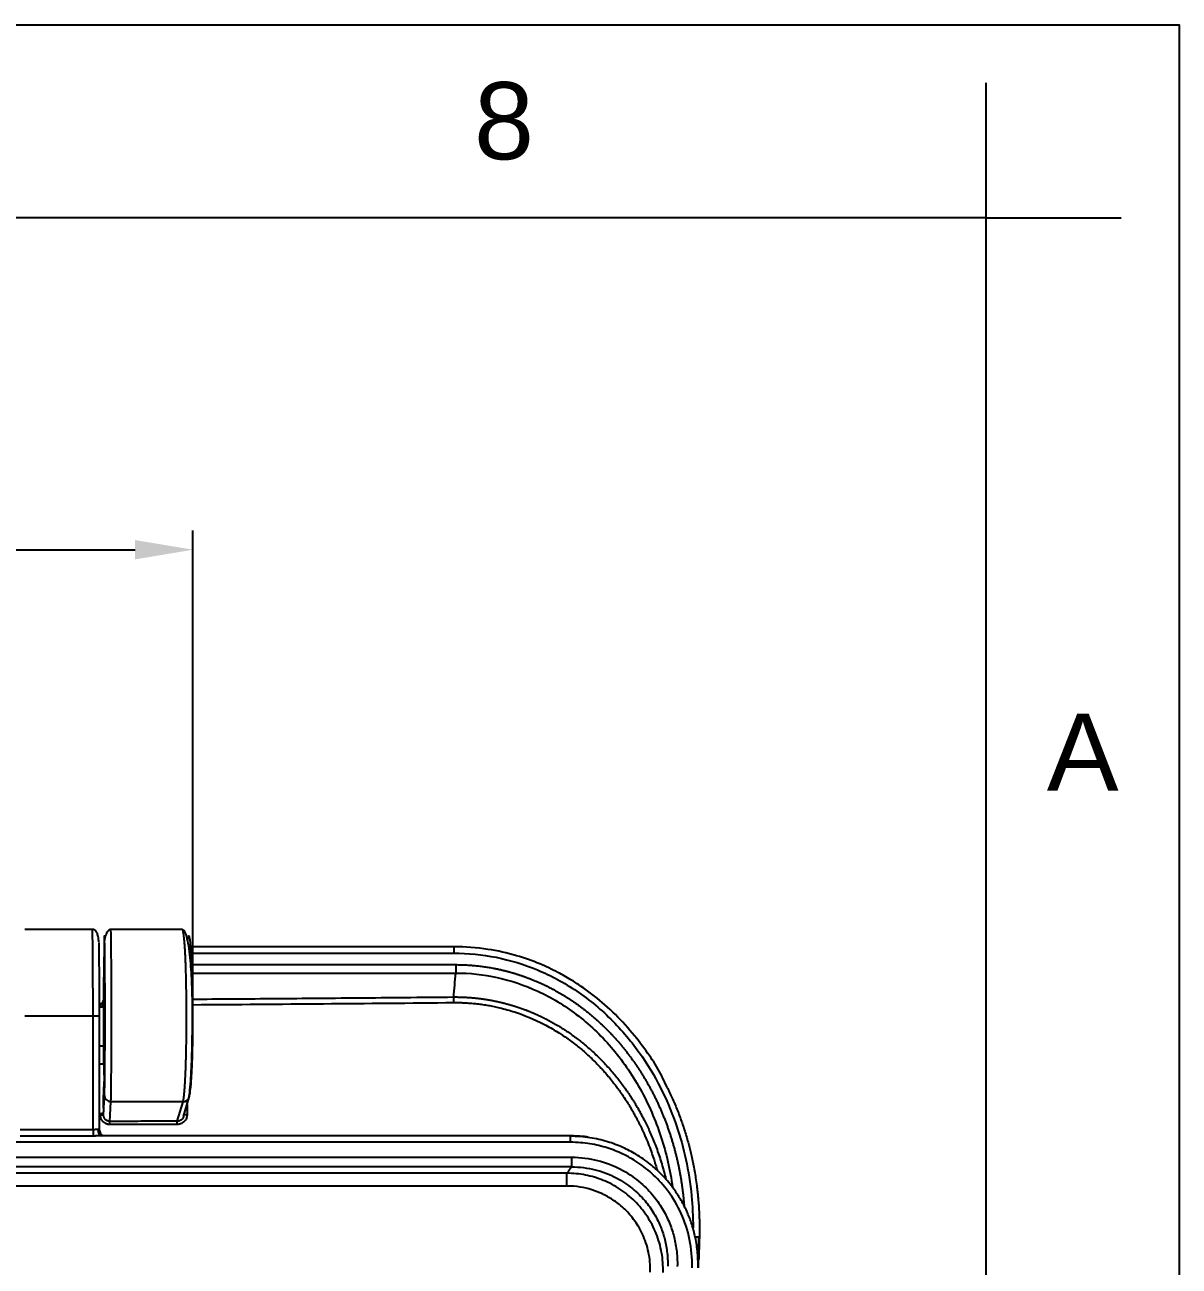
# Model space of a CAD drawing. Header units: millimetres. Extents: x 1301 to 1721, y -207 to 90.
# Drawn here: x 1660.8 to 1720.7, y 26 to 90.3 of the extents above; entities that cross this region are included whole.
import ezdxf

# ---------------------------------------------------------------- set-up
doc = ezdxf.new("R2010")
doc.units = ezdxf.units.MM
doc.layers.add('DIM', color=5, linetype='Continuous')
doc.layers.add('FORM', color=7, linetype='Continuous')
doc.styles.get("Standard").update_dxf_attribs({"font": 'arial.ttf'})
doc.dimstyles.new('사본 Standard', dxfattribs={"dimtxt": 2.5, "dimasz": 3, "dimexe": 1, "dimexo": 1, "dimgap": 0.9, "dimtad": 1, "dimdec": 1, "dimdsep": 46, "dimtxsty": 'Standard', "dimcen": 0.09, "dimclrd": 3, "dimclre": 3, "dimclrt": 2, "dimadec": 0, "dimazin": 0, "dimtfac": 1, "dimtdec": 1, "dimtmove": 0, "dimatfit": 3, "dimfxl": 1.25, "dimtolj": 1, "dimtzin": 0, "dimarcsym": 1})

# ---------------------------------------------------------------- blocks, each defined once
blk = doc.blocks.new('*D36')
at = {"layer": 'Defpoints', "color": 0, "transparency": 16777216}
for p in [(1669.566, 63.127), (1590.16, 39.119), (1669.566, 39.092)]:
    blk.add_point(p, dxfattribs=at)
at = {"layer": 'DIM', "linetype": 'ByBlock', "lineweight": -2, "transparency": 16777216}
for p, q in [((1590.16, 40.119), (1590.16, 64.127)), ((1669.566, 40.092), (1669.566, 64.127)), ((1593.16, 63.127), (1666.566, 63.127))]:
    blk.add_line(p, q, dxfattribs=at)
at = {"layer": 'DIM', "transparency": 16777216}
for points in [[(1593.16, 63.627), (1593.16, 62.627), (1590.16, 63.127)], [(1666.566, 63.627), (1666.566, 62.627), (1669.566, 63.127)]]:
    blk.add_solid(points, dxfattribs=at)
at = {"layer": 'DIM', "transparency": 16777216, "insert": (1629.863, 66.16), "char_height": 3, "attachment_point": 5}
blk.add_mtext('\\A1;238.2', dxfattribs=at)

msp = doc.modelspace()

# ---------------------------------------------------------------- linework, layer by layer
at = {"extrusion": (-6.12323e-17, -1.38778e-14, -1)}
for p, q in [((1664.394, 43.445), (1660.848, 43.445)), ((1669.015, 43.445), (1665.273, 43.445)), ((1664.684, 42.77), (1664.684, 41.65)), ((1664.953, 42.553), (1664.921, 40.449)), ((1683.083, 42.55), (1669.402, 42.55)), ((1683.083, 42.55), (1683.083, 42.216)), ((1669.482, 42.216), (1683.083, 42.216)), ((1669.513, 41.62), (1683.185, 41.62)), ((1669.53, 41.187), (1683.185, 41.187)), ((1683.185, 41.62), (1683.185, 41.187)), ((1664.946, 40.942), (1664.925, 39.525)), ((1664.946, 40.942), (1664.948, 40.942)), ((1664.704, 39.594), (1664.755, 39.594)), ((1664.758, 39.413), (1664.705, 39.413)), ((1664.784, 39.438), (1664.944, 39.438)), ((1664.918, 39.761), (1664.922, 39.76)), ((1664.385, 38.945), (1660.848, 38.945)), ((1664.718, 38.945), (1664.385, 38.945)), ((1664.385, 33.06), (1664.385, 38.945)), ((1664.718, 33.039), (1664.718, 38.945)), ((1664.937, 35.04), (1664.963, 35.567)), ((1664.928, 33.837), (1664.978, 34.841)), ((1664.932, 34.179), (1664.935, 34.848)), ((1665.261, 33.496), (1665.311, 34.513)), ((1669.052, 34.513), (1665.311, 34.513)), ((1668.752, 33.503), (1669.052, 34.513)), ((1669.076, 33.752), (1669.372, 34.746)), ((1664.928, 33.939), (1664.93, 33.986)), ((1664.385, 33.06), (1660.609, 33.06)), ((1664.385, 33.06), (1664.385, 32.737)), ((1689.129, 32.414), (1570.568, 32.414)), ((1664.385, 32.737), (1660.609, 32.737)), ((1689.129, 32.747), (1664.805, 32.747)), ((1689.129, 32.414), (1689.129, 32.747)), ((1570.504, 31.636), (1689.193, 31.636)), ((1689.193, 31.636), (1689.193, 31.138)), ((1689.193, 31.138), (1570.504, 31.138)), ((1695.814, 27.489), (1695.602, 27.495))]:
    msp.add_line(p, q, dxfattribs=at)
for centre, major_axis, start_param, end_param in [((1664.971, 38.945), (0, 3.183), 3.428252, 5.298394), ((1664.947, 40.797), (0, 0.167), 5.759587, 8.439987), ((1664.971, 38.945), (0, 1.85), 3.141593, 6.283185), ((1664.971, 38.945), (0, 1.85), 0, 3.141593), ((1664.963, 35.731), (0, 0.167), 0.28666, 2.96706), ((1664.938, 34.712), (0, 0.333), 5.132933, 6.108652), ((1664.93, 34.315), (0, 0.333), 1.99134, 2.96706)]:
    msp.add_ellipse(centre, major_axis=major_axis, ratio=0.008727, start_param=start_param, end_param=end_param, dxfattribs=at)
for centre, major_axis, ratio, start_param, end_param in [((1665.255, 40.449), (0.333, -0.005), 0.866001, 3.124121, 3.159045), ((1683.082, 39.655), (-0.003, 0.333), 0.016279, 4.710647, 5.75951), ((1664.755, 39.76), (0, 0.167), 0.999962, 3.141593, 4.712369), ((1665.311, 34.841), (-0.333, 0.016), 0.984771, 0.050216, 1.619497), ((1669.052, 34.841), (-0.32, 0.095), 0.983499, 3.141584, 3.435072), ((1669.052, 34.841), (-0.32, 0.095), 0.983499, 1.855187, 3.141584), ((1664.761, 33.837), (-0.167, 0), 0.003205, 1.581118, 3.132866), ((1665.261, 33.332), (0, -0.167), 0.010432, 1.567598, 2.96705), ((1668.752, 33.338), (0, -0.167), 0.011457, 1.567818, 2.967048), ((1669.258, 33.851), (0.167, 0), 0.002917, 3.56956, 4.724035), ((1664.884, 33.078), (-0.033, -0.332), 0.747136, 4.78607, 6.252115), ((1665.051, 33.039), (-0.332, 0.033), 0.996157, 0.099801, 1.171915), ((1688.952, 30.144), (0, -0.667), 0.000581, 1.571467, 3.054326)]:
    msp.add_ellipse(centre, major_axis=major_axis, ratio=ratio, start_param=start_param, end_param=end_param)
for points, degree, knots in [([(1664.681, 42.804), (1664.681, 42.818), (1664.675, 42.954), (1664.646, 43.123), (1664.585, 43.306), (1664.481, 43.42), (1664.39, 43.442), (1664.342, 43.444)], 3, [0, 0, 0, 0, 0.038028, 0.366306, 0.61833, 0.820758, 1, 1, 1, 1]), ([(1664.385, 38.945), (1664.385, 39.126), (1664.385, 39.311), (1664.384, 39.684), (1664.384, 39.872), (1664.383, 40.247), (1664.382, 40.434), (1664.381, 40.804), (1664.381, 40.987), (1664.379, 41.344), (1664.378, 41.518), (1664.376, 41.853), (1664.375, 42.013), (1664.372, 42.316), (1664.371, 42.458), (1664.369, 42.654), (1664.368, 42.717), (1664.367, 42.805), (1664.366, 42.848), (1664.366, 42.897), (1664.365, 42.92), (1664.365, 42.932), (1664.365, 42.937), (1664.365, 42.94), (1664.365, 42.942), (1664.365, 42.942), (1664.365, 42.943), (1664.365, 42.943), (1664.365, 42.943), (1664.365, 42.943), (1664.363, 43.037), (1664.362, 43.118), (1664.359, 43.255), (1664.358, 43.31), (1664.354, 43.393), (1664.353, 43.42), (1664.35, 43.448), (1664.348, 43.448), (1664.347, 43.434)], 3, [0, 0, 0, 0, 0.083333, 0.083333, 0.166667, 0.166667, 0.25, 0.25, 0.333333, 0.333333, 0.416667, 0.416667, 0.5, 0.5, 0.583333, 0.583333, 0.625, 0.625, 0.645833, 0.65625, 0.661458, 0.664063, 0.665365, 0.666016, 0.666341, 0.666504, 0.666585, 0.666626, 0.666626, 0.666667, 0.666667, 0.75, 0.75, 0.833333, 0.833333, 0.916667, 0.916667, 1, 1, 1, 1]), ([(1664.996, 41.987), (1664.995, 42.091), (1664.992, 42.42), (1664.985, 42.853), (1664.976, 43.11), (1664.968, 43.126), (1664.961, 42.979), (1664.956, 42.728), (1664.953, 42.553)], 3, [0, 0, 0, 0, 0.07849, 0.262792, 0.447094, 0.631396, 0.815698, 1, 1, 1, 1]), ([(1665.31, 43.444), (1665.258, 43.443), (1665.165, 43.401), (1665.058, 43.218), (1665.002, 43.018), (1664.982, 42.893), (1664.98, 42.878)], 3, [0, 0, 0, 0, 0.32451, 0.64419, 0.958225, 1, 1, 1, 1]), ([(1665.311, 34.513), (1665.312, 34.534), (1665.314, 34.585), (1665.317, 34.692), (1665.319, 34.785), (1665.321, 34.889), (1665.321, 34.947), (1665.323, 35.073), (1665.325, 35.21), (1665.327, 35.37), (1665.329, 35.542), (1665.33, 35.633), (1665.331, 35.827), (1665.332, 35.93), (1665.334, 36.145), (1665.334, 36.259), (1665.336, 36.495), (1665.337, 36.742), (1665.338, 37.008), (1665.339, 37.282), (1665.34, 37.424), (1665.341, 37.714), (1665.341, 38.012), (1665.342, 38.322), (1665.342, 38.636), (1665.342, 38.796), (1665.342, 39.117), (1665.342, 39.28), (1665.342, 39.605), (1665.342, 39.768), (1665.341, 40.093), (1665.341, 40.254), (1665.34, 40.574), (1665.339, 40.733), (1665.338, 41.043), (1665.337, 41.195), (1665.336, 41.491), (1665.335, 41.635), (1665.333, 41.911), (1665.331, 42.176), (1665.329, 42.414), (1665.326, 42.636), (1665.325, 42.739), (1665.322, 42.926), (1665.321, 43.011), (1665.318, 43.159), (1665.317, 43.222), (1665.314, 43.327), (1665.312, 43.367), (1665.309, 43.424), (1665.307, 43.441), (1665.305, 43.444), (1665.305, 43.445), (1665.305, 43.444)], 3, [0, 0, 0, 0, 0.035504, 0.071009, 0.106513, 0.106513, 0.142018, 0.142018, 0.177522, 0.213027, 0.213027, 0.248531, 0.248531, 0.284036, 0.284036, 0.31954, 0.31954, 0.355045, 0.390549, 0.390549, 0.426053, 0.426053, 0.461558, 0.497062, 0.497062, 0.532567, 0.532567, 0.568071, 0.568071, 0.603576, 0.603576, 0.63908, 0.63908, 0.674585, 0.674585, 0.710089, 0.710089, 0.745594, 0.745594, 0.781098, 0.816603, 0.816603, 0.852107, 0.852107, 0.887611, 0.887611, 0.923116, 0.923116, 0.95862, 0.95862, 0.994125, 0.994125, 1, 1, 1, 1]), ([(1669.052, 34.513), (1669.053, 34.514), (1669.053, 34.516), (1669.054, 34.52), (1669.055, 34.523), (1669.056, 34.527), (1669.057, 34.53), (1669.058, 34.534), (1669.059, 34.538), (1669.06, 34.541), (1669.06, 34.545), (1669.061, 34.549), (1669.062, 34.553), (1669.063, 34.557), (1669.064, 34.561), (1669.065, 34.565), (1669.066, 34.57), (1669.066, 34.574), (1669.067, 34.578), (1669.068, 34.583), (1669.069, 34.587), (1669.07, 34.592), (1669.071, 34.596), (1669.072, 34.601), (1669.072, 34.606), (1669.073, 34.611), (1669.074, 34.615), (1669.075, 34.62), (1669.076, 34.625), (1669.077, 34.63), (1669.077, 34.635), (1669.078, 34.641), (1669.079, 34.646), (1669.08, 34.651), (1669.081, 34.656), (1669.081, 34.662), (1669.082, 34.667), (1669.083, 34.672), (1669.084, 34.678), (1669.085, 34.683), (1669.085, 34.689), (1669.086, 34.695), (1669.087, 34.7), (1669.088, 34.706), (1669.089, 34.712), (1669.089, 34.718), (1669.09, 34.724), (1669.091, 34.729), (1669.092, 34.735), (1669.092, 34.741), (1669.093, 34.747), (1669.094, 34.754), (1669.095, 34.76), (1669.095, 34.766), (1669.096, 34.772), (1669.097, 34.778), (1669.098, 34.785), (1669.098, 34.791), (1669.099, 34.797), (1669.1, 34.804), (1669.101, 34.81), (1669.101, 34.817), (1669.102, 34.823), (1669.103, 34.83), (1669.103, 34.837), (1669.104, 34.843), (1669.105, 34.85), (1669.106, 34.857), (1669.106, 34.863), (1669.107, 34.87), (1669.108, 34.877), (1669.108, 34.884), (1669.109, 34.891), (1669.11, 34.898), (1669.111, 34.905), (1669.111, 34.912), (1669.112, 34.919), (1669.113, 34.926), (1669.113, 34.933), (1669.114, 34.94), (1669.115, 34.947), (1669.115, 34.954), (1669.116, 34.962), (1669.117, 34.969), (1669.117, 34.976), (1669.118, 34.983), (1669.119, 34.991), (1669.119, 34.998), (1669.12, 35.006), (1669.121, 35.013), (1669.121, 35.02), (1669.122, 35.028), (1669.123, 35.035), (1669.123, 35.043), (1669.124, 35.05), (1669.124, 35.058), (1669.125, 35.065), (1669.126, 35.073), (1669.126, 35.081), (1669.127, 35.088), (1669.128, 35.096), (1669.128, 35.104), (1669.129, 35.111), (1669.129, 35.119), (1669.13, 35.127), (1669.131, 35.134), (1669.131, 35.142), (1669.132, 35.15), (1669.132, 35.158), (1669.133, 35.166), (1669.134, 35.173), (1669.134, 35.181), (1669.135, 35.189), (1669.135, 35.197), (1669.136, 35.205), (1669.136, 35.213), (1669.137, 35.221), (1669.138, 35.229), (1669.138, 35.237), (1669.139, 35.245), (1669.139, 35.253), (1669.14, 35.261), (1669.14, 35.269), (1669.141, 35.277), (1669.142, 35.285), (1669.142, 35.293), (1669.143, 35.301), (1669.143, 35.309), (1669.144, 35.317), (1669.144, 35.325), (1669.145, 35.333), (1669.145, 35.341), (1669.146, 35.349), (1669.146, 35.357), (1669.147, 35.365), (1669.147, 35.373), (1669.148, 35.382), (1669.148, 35.39), (1669.149, 35.398), (1669.149, 35.406), (1669.15, 35.414), (1669.15, 35.422), (1669.151, 35.43), (1669.151, 35.439), (1669.152, 35.447), (1669.152, 35.455), (1669.153, 35.463), (1669.158, 35.554), (1669.168, 35.734), (1669.181, 36.023), (1669.192, 36.328), (1669.202, 36.645), (1669.211, 36.971), (1669.219, 37.346), (1669.226, 37.778), (1669.231, 38.269), (1669.233, 38.772), (1669.232, 39.279), (1669.229, 39.784), (1669.223, 40.281), (1669.214, 40.764), (1669.203, 41.225), (1669.192, 41.586), (1669.181, 41.862), (1669.172, 42.069), (1669.161, 42.275), (1669.149, 42.476), (1669.137, 42.669), (1669.123, 42.85), (1669.107, 43.016), (1669.091, 43.162), (1669.073, 43.283), (1669.054, 43.375), (1669.04, 43.418), (1669.03, 43.434), (1669.025, 43.44), (1669.02, 43.443), (1669.017, 43.444), (1669.015, 43.445), (1669.015, 43.445)], 3, [0, 0, 0, 0, 0.001413, 0.002824, 0.004231, 0.005635, 0.007036, 0.008433, 0.009828, 0.01122, 0.012608, 0.013994, 0.015376, 0.016755, 0.018131, 0.019504, 0.020874, 0.022241, 0.023605, 0.024965, 0.026323, 0.027677, 0.029029, 0.030377, 0.031722, 0.033064, 0.034403, 0.035739, 0.037071, 0.038401, 0.039728, 0.041051, 0.042371, 0.043688, 0.045003, 0.046314, 0.047622, 0.048926, 0.050228, 0.051527, 0.052822, 0.054115, 0.055404, 0.05669, 0.057973, 0.059253, 0.06053, 0.061804, 0.063075, 0.064342, 0.065607, 0.066868, 0.068127, 0.069382, 0.070634, 0.071883, 0.073129, 0.074372, 0.075612, 0.076848, 0.078082, 0.079312, 0.08054, 0.081764, 0.082985, 0.084203, 0.085418, 0.08663, 0.087838, 0.089044, 0.090247, 0.091446, 0.092642, 0.093836, 0.095026, 0.096213, 0.097397, 0.098578, 0.099755, 0.10093, 0.102102, 0.10327, 0.104435, 0.105598, 0.106757, 0.107913, 0.109066, 0.110216, 0.111362, 0.112506, 0.113647, 0.114784, 0.115918, 0.11705, 0.118178, 0.119303, 0.120425, 0.121544, 0.122659, 0.123772, 0.124882, 0.125988, 0.127091, 0.128192, 0.129289, 0.130383, 0.131474, 0.132562, 0.133647, 0.134728, 0.135807, 0.136882, 0.137955, 0.139024, 0.14009, 0.141153, 0.142213, 0.14327, 0.144324, 0.145374, 0.146422, 0.147466, 0.148508, 0.149546, 0.150581, 0.151613, 0.152642, 0.153668, 0.154691, 0.155711, 0.156727, 0.157741, 0.158751, 0.159758, 0.160763, 0.161764, 0.162762, 0.163757, 0.164748, 0.165737, 0.166723, 0.167705, 0.168685, 0.169661, 0.170634, 0.171604, 0.172571, 0.173535, 0.203667, 0.233184, 0.262086, 0.290373, 0.318045, 0.345104, 0.382423, 0.419933, 0.457636, 0.495532, 0.533622, 0.571907, 0.610389, 0.649068, 0.687946, 0.707663, 0.728549, 0.750604, 0.773827, 0.798218, 0.823779, 0.850507, 0.878404, 0.90747, 0.937704, 0.969106, 0.976674, 0.984119, 0.991443, 0.998645, 1, 1, 1, 1]), ([(1669.336, 34.667), (1669.358, 34.738), (1669.397, 34.961), (1669.447, 35.53), (1669.486, 36.221), (1669.512, 36.962), (1669.529, 37.694), (1669.538, 38.374), (1669.54, 38.977), (1669.539, 39.519), (1669.531, 40.051), (1669.512, 40.621), (1669.481, 41.238), (1669.432, 41.874), (1669.366, 42.483), (1669.271, 43.007), (1669.151, 43.358), (1669.061, 43.422), (1669.017, 43.419)], 3, [0, 0, 0, 0, 0.088802, 0.170546, 0.245273, 0.313006, 0.373765, 0.42757, 0.474435, 0.514374, 0.55428, 0.600465, 0.653083, 0.712289, 0.778211, 0.850979, 0.930649, 1, 1, 1, 1]), ([(1669.385, 34.841), (1669.405, 34.906), (1669.441, 35.127), (1669.488, 35.693), (1669.526, 36.474), (1669.553, 37.411), (1669.567, 38.448), (1669.566, 39.517), (1669.551, 40.549), (1669.524, 41.482), (1669.485, 42.227), (1669.444, 42.716), (1669.404, 42.994), (1669.367, 43.113), (1669.333, 43.117), (1669.306, 43.045), (1669.288, 42.956), (1669.28, 42.909)], 3, [0, 0, 0, 0, 0.067937, 0.135874, 0.203811, 0.271748, 0.339685, 0.407623, 0.47556, 0.543497, 0.611434, 0.679371, 0.747308, 0.815245, 0.883182, 0.951119, 1, 1, 1, 1]), ([(1664.718, 38.945), (1664.718, 39.318), (1664.717, 40.034), (1664.714, 41.028), (1664.708, 41.889), (1664.702, 42.421), (1664.698, 42.655), (1664.697, 42.715)], 3, [0, 0, 0, 0, 0.227585, 0.455169, 0.682754, 0.910339, 1, 1, 1, 1]), ([(1694.141, 35.254), (1694.093, 35.371), (1693.747, 36.169), (1692.971, 37.31), (1691.873, 38.65), (1690.824, 39.655), (1689.897, 40.366), (1689.113, 40.87), (1688.404, 41.27), (1687.475, 41.706), (1686.271, 42.132), (1684.775, 42.465), (1683.68, 42.549), (1683.083, 42.55)], 3, [0, 0, 0, 0, 0.02708, 0.186731, 0.293268, 0.399151, 0.497712, 0.543698, 0.599094, 0.672423, 0.763695, 0.87292, 1, 1, 1, 1]), ([(1664.996, 35.901), (1664.998, 36.092), (1665.002, 36.574), (1665.006, 37.458), (1665.008, 38.513), (1665.008, 39.595), (1665.005, 40.635), (1665.001, 41.431), (1664.997, 41.847), (1664.996, 41.987)], 3, [0, 0, 0, 0, 0.12244, 0.279874, 0.437309, 0.594744, 0.752178, 0.909613, 1, 1, 1, 1]), ([(1683.083, 42.216), (1683.824, 42.216), (1685.285, 42.074), (1687.449, 41.416), (1689.48, 40.329), (1691.396, 38.741), (1692.922, 36.853), (1693.971, 34.995), (1694.669, 33.259), (1695.143, 31.54), (1695.422, 29.809), (1695.488, 28.557), (1695.488, 27.983)], 3, [0, 0, 0, 0, 0.102227, 0.204453, 0.30668, 0.408906, 0.511133, 0.61336, 0.715586, 0.817813, 0.92004, 1, 1, 1, 1]), ([(1683.185, 41.62), (1684.321, 41.62), (1685.426, 41.379), (1685.987, 41.256), (1686.536, 41.073), (1687.092, 40.887), (1687.627, 40.642), (1688.72, 40.142), (1689.707, 39.401), (1690.211, 39.023), (1690.677, 38.589), (1691.154, 38.146), (1691.587, 37.649), (1692.025, 37.145), (1692.42, 36.584), (1692.817, 36.02), (1693.158, 35.415), (1693.5, 34.809), (1694.066, 33.519), (1694.288, 32.844), (1694.506, 32.179), (1694.667, 31.475), (1694.824, 30.792), (1694.919, 30.104), (1694.989, 29.606), (1695.025, 29.105)], 2, [0, 0, 0, 0.135577, 0.135577, 0.203366, 0.203366, 0.271154, 0.271154, 0.406731, 0.406731, 0.47452, 0.47452, 0.542309, 0.542309, 0.610097, 0.610097, 0.677886, 0.677886, 0.745674, 0.813463, 0.813463, 0.881251, 0.881251, 0.94904, 0.94904, 1, 1, 1]), ([(1683.185, 41.187), (1683.906, 41.187), (1685.373, 41.029), (1687.508, 40.305), (1689.527, 39.082), (1691.34, 37.364), (1692.833, 35.203), (1693.899, 32.73), (1694.3, 30.968), (1694.422, 30.082)], 3, [0, 0, 0, 0, 0.125943, 0.255655, 0.391046, 0.534822, 0.687731, 0.845035, 1, 1, 1, 1]), ([(1669.559, 39.833), (1670.856, 39.842), (1673.634, 39.862), (1678.045, 39.898), (1681.361, 39.928), (1683.082, 39.944)], 3, [0, 0, 0, 0, 0.317093, 0.658546, 1, 1, 1, 1]), ([(1683.082, 39.944), (1683.092, 39.944), (1683.112, 39.944), (1683.142, 39.944), (1683.173, 39.944), (1683.203, 39.944), (1683.233, 39.944), (1683.264, 39.944), (1683.294, 39.943), (1683.324, 39.943), (1683.355, 39.942), (1683.385, 39.942), (1683.416, 39.941), (1683.446, 39.94), (1683.477, 39.939), (1683.507, 39.938), (1683.537, 39.937), (1683.568, 39.936), (1683.598, 39.935), (1683.629, 39.934), (1683.659, 39.932), (1683.69, 39.931), (1683.72, 39.929), (1683.751, 39.927), (1683.781, 39.925), (1683.812, 39.924), (1683.842, 39.922), (1683.873, 39.919), (1683.904, 39.917), (1683.934, 39.915), (1683.965, 39.913), (1683.995, 39.91), (1684.026, 39.908), (1684.056, 39.905), (1684.087, 39.902), (1684.117, 39.899), (1684.148, 39.897), (1684.178, 39.894), (1684.209, 39.89), (1684.24, 39.887), (1684.27, 39.884), (1684.301, 39.881), (1684.331, 39.877), (1684.362, 39.874), (1684.392, 39.87), (1684.423, 39.866), (1684.454, 39.862), (1684.484, 39.858), (1684.515, 39.854), (1684.545, 39.85), (1684.576, 39.846), (1684.606, 39.842), (1684.637, 39.837), (1684.667, 39.833), (1684.698, 39.828), (1684.728, 39.823), (1684.759, 39.819), (1684.789, 39.814), (1684.82, 39.809), (1684.85, 39.804), (1684.881, 39.799), (1684.911, 39.793), (1684.942, 39.788), (1684.972, 39.782), (1685.003, 39.777), (1685.033, 39.771), (1685.064, 39.766), (1685.094, 39.76), (1685.124, 39.754), (1685.155, 39.748), (1685.185, 39.742), (1685.216, 39.736), (1685.246, 39.729), (1685.276, 39.723), (1685.307, 39.716), (1685.337, 39.71), (1685.368, 39.703), (1685.398, 39.696), (1685.428, 39.69), (1685.458, 39.683), (1685.489, 39.676), (1685.519, 39.669), (1685.549, 39.661), (1685.579, 39.654), (1685.61, 39.647), (1685.64, 39.639), (1685.67, 39.632), (1685.7, 39.624), (1685.73, 39.616), (1685.761, 39.608), (1685.791, 39.6), (1685.821, 39.592), (1685.851, 39.584), (1685.881, 39.576), (1685.911, 39.567), (1685.941, 39.559), (1685.971, 39.551), (1686.001, 39.542), (1686.031, 39.533), (1686.061, 39.524), (1686.091, 39.516), (1686.121, 39.507), (1686.151, 39.498), (1686.181, 39.488), (1686.211, 39.479), (1686.24, 39.47), (1686.27, 39.46), (1686.3, 39.451), (1686.33, 39.441), (1686.359, 39.431), (1686.389, 39.422), (1686.419, 39.412), (1686.449, 39.402), (1686.478, 39.392), (1686.508, 39.382), (1686.537, 39.371), (1686.567, 39.361), (1686.596, 39.35), (1686.626, 39.34), (1686.655, 39.329), (1686.685, 39.319), (1686.714, 39.308), (1686.744, 39.297), (1686.773, 39.286), (1686.802, 39.275), (1686.832, 39.264), (1686.861, 39.252), (1686.89, 39.241), (1686.92, 39.23), (1686.949, 39.218), (1686.978, 39.206), (1687.007, 39.195), (1687.036, 39.183), (1687.065, 39.171), (1687.094, 39.159), (1687.123, 39.147), (1687.152, 39.135), (1687.181, 39.123), (1687.21, 39.11), (1687.239, 39.098), (1687.268, 39.085), (1687.297, 39.073), (1687.325, 39.06), (1687.354, 39.047), (1687.383, 39.035), (1687.411, 39.022), (1687.44, 39.009), (1687.469, 38.995), (1687.497, 38.982), (1687.526, 38.969), (1687.554, 38.956), (1687.583, 38.942), (1687.611, 38.929), (1687.639, 38.915), (1687.668, 38.901), (1687.696, 38.887), (1687.724, 38.873), (1687.752, 38.859), (1687.781, 38.845), (1687.809, 38.831), (1687.837, 38.817), (1687.865, 38.803), (1688.049, 38.708), (1688.388, 38.521), (1688.874, 38.219), (1689.355, 37.884), (1689.828, 37.516), (1690.29, 37.114), (1690.74, 36.68), (1691.175, 36.213), (1691.592, 35.714), (1691.894, 35.31), (1692.097, 35.018), (1692.21, 34.85), (1692.321, 34.679), (1692.431, 34.504), (1692.539, 34.326), (1692.644, 34.144), (1692.748, 33.959), (1692.85, 33.771), (1692.963, 33.554), (1693.088, 33.301), (1693.224, 33.009), (1693.36, 32.699), (1693.493, 32.371), (1693.623, 32.026), (1693.749, 31.664), (1693.869, 31.285), (1693.98, 30.895), (1694.047, 30.63), (1694.079, 30.498)], 3, [0, 0, 0, 0, 0.001936, 0.003872, 0.005809, 0.007747, 0.009685, 0.011624, 0.013564, 0.015505, 0.017446, 0.019388, 0.021331, 0.023275, 0.025219, 0.027164, 0.02911, 0.031057, 0.033004, 0.034952, 0.0369, 0.03885, 0.0408, 0.04275, 0.044702, 0.046654, 0.048606, 0.05056, 0.052514, 0.054469, 0.056424, 0.05838, 0.060337, 0.062295, 0.064253, 0.066212, 0.068171, 0.070131, 0.072092, 0.074053, 0.076015, 0.077978, 0.079941, 0.081905, 0.08387, 0.085835, 0.087801, 0.089767, 0.091734, 0.093702, 0.09567, 0.097639, 0.099608, 0.101578, 0.103549, 0.10552, 0.107492, 0.109464, 0.111437, 0.113411, 0.115385, 0.11736, 0.119335, 0.121311, 0.123287, 0.125264, 0.127241, 0.129219, 0.131198, 0.133177, 0.135156, 0.137136, 0.139117, 0.141098, 0.14308, 0.145062, 0.147045, 0.149028, 0.151012, 0.152996, 0.154981, 0.156966, 0.158951, 0.160937, 0.162924, 0.164911, 0.166899, 0.168887, 0.170875, 0.172864, 0.174853, 0.176843, 0.178834, 0.180824, 0.182815, 0.184807, 0.186799, 0.188791, 0.190784, 0.192778, 0.194771, 0.196765, 0.19876, 0.200755, 0.20275, 0.204746, 0.206742, 0.208738, 0.210735, 0.212732, 0.21473, 0.216727, 0.218726, 0.220724, 0.222723, 0.224723, 0.226722, 0.228722, 0.230723, 0.232723, 0.234724, 0.236726, 0.238727, 0.240729, 0.242732, 0.244734, 0.246737, 0.24874, 0.250744, 0.252748, 0.254752, 0.256756, 0.258761, 0.260765, 0.262771, 0.264776, 0.266782, 0.268788, 0.270794, 0.2728, 0.274807, 0.276814, 0.278821, 0.280828, 0.282836, 0.284844, 0.286852, 0.28886, 0.290869, 0.292877, 0.294886, 0.296895, 0.298905, 0.300914, 0.302924, 0.304934, 0.306944, 0.308954, 0.310964, 0.312975, 0.314986, 0.316997, 0.319008, 0.354625, 0.391129, 0.428514, 0.466766, 0.505869, 0.5458, 0.586532, 0.628037, 0.670279, 0.683094, 0.696031, 0.709088, 0.722265, 0.735559, 0.748969, 0.762494, 0.776131, 0.78988, 0.809485, 0.830092, 0.851689, 0.874262, 0.897794, 0.922267, 0.94766, 0.973952, 1, 1, 1, 1]), ([(1664.751, 39.594), (1664.752, 39.594), (1664.755, 39.594), (1664.759, 39.594), (1664.762, 39.594), (1664.766, 39.595), (1664.77, 39.595), (1664.774, 39.595), (1664.778, 39.596), (1664.782, 39.597), (1664.786, 39.597), (1664.79, 39.598), (1664.794, 39.599), (1664.798, 39.6), (1664.802, 39.602), (1664.806, 39.603), (1664.81, 39.604), (1664.814, 39.606), (1664.817, 39.608), (1664.821, 39.609), (1664.825, 39.611), (1664.829, 39.613), (1664.833, 39.615), (1664.837, 39.618), (1664.841, 39.62), (1664.844, 39.622), (1664.848, 39.625), (1664.852, 39.628), (1664.855, 39.63), (1664.859, 39.633), (1664.862, 39.636), (1664.866, 39.639), (1664.87, 39.644), (1664.875, 39.649), (1664.881, 39.656), (1664.886, 39.663), (1664.891, 39.67), (1664.896, 39.677), (1664.9, 39.685), (1664.903, 39.692), (1664.906, 39.7), (1664.909, 39.708), (1664.912, 39.715), (1664.914, 39.723), (1664.915, 39.731), (1664.916, 39.738), (1664.917, 39.746), (1664.918, 39.753), (1664.918, 39.758), (1664.918, 39.761)], 3, [0, 0, 0, 0, 0.01418, 0.028515, 0.043004, 0.057645, 0.072436, 0.087376, 0.102463, 0.117694, 0.133067, 0.14858, 0.16423, 0.180012, 0.195926, 0.211966, 0.228129, 0.244411, 0.260808, 0.277316, 0.29393, 0.310646, 0.327458, 0.344361, 0.361349, 0.378419, 0.395563, 0.412776, 0.430051, 0.447384, 0.464767, 0.482194, 0.499659, 0.53354, 0.567253, 0.600751, 0.633992, 0.666932, 0.699531, 0.731751, 0.763559, 0.794923, 0.825813, 0.856204, 0.886074, 0.915404, 0.944177, 0.972379, 1, 1, 1, 1]), ([(1664.755, 39.594), (1664.755, 39.594), (1664.756, 39.593), (1664.756, 39.589), (1664.757, 39.575), (1664.757, 39.551), (1664.758, 39.519), (1664.758, 39.483), (1664.758, 39.448), (1664.758, 39.425), (1664.758, 39.414), (1664.758, 39.413)], 3, [0, 0, 0, 0, 0.040635, 0.162665, 0.297811, 0.448183, 0.605714, 0.751566, 0.879847, 0.992538, 1, 1, 1, 1]), ([(1664.875, 39.625), (1664.867, 39.618), (1664.849, 39.604), (1664.819, 39.59), (1664.788, 39.582), (1664.767, 39.58), (1664.757, 39.58)], 3, [0, 0, 0, 0, 0.262686, 0.519978, 0.766997, 1, 1, 1, 1]), ([(1664.925, 39.525), (1664.925, 39.519), (1664.923, 39.509), (1664.918, 39.5), (1664.911, 39.49), (1664.907, 39.486), (1664.897, 39.477), (1664.891, 39.473), (1664.878, 39.465), (1664.872, 39.461), (1664.857, 39.455), (1664.849, 39.452), (1664.836, 39.448), (1664.831, 39.447), (1664.822, 39.444), (1664.818, 39.443), (1664.804, 39.441), (1664.794, 39.439), (1664.784, 39.438)], 3, [0, 0, 0, 0, 0.125, 0.25, 0.25, 0.375, 0.375, 0.5, 0.5, 0.625, 0.625, 0.75, 0.75, 0.8125, 0.8125, 0.875, 0.875, 1, 1, 1, 1]), ([(1664.878, 39.647), (1664.874, 39.643), (1664.865, 39.632), (1664.847, 39.601), (1664.831, 39.571), (1664.82, 39.548)], 3, [0, 0, 0, 0, 0.267968, 0.523162, 1, 1, 1, 1]), ([(1664.877, 39.497), (1664.885, 39.509), (1664.899, 39.534), (1664.915, 39.579), (1664.923, 39.628), (1664.924, 39.661), (1664.924, 39.678)], 3, [0, 0, 0, 0, 0.234852, 0.479815, 0.734864, 1, 1, 1, 1]), ([(1664.913, 39.493), (1664.913, 39.5), (1664.913, 39.526), (1664.913, 39.567), (1664.913, 39.598), (1664.913, 39.612)], 3, [0, 0, 0, 0, 0.157989, 0.579088, 1, 1, 1, 1]), ([(1683.087, 39.654), (1683.097, 39.655), (1683.118, 39.655), (1683.152, 39.655), (1683.191, 39.655), (1683.236, 39.655), (1683.285, 39.654), (1683.34, 39.654), (1683.4, 39.653), (1683.464, 39.651), (1683.534, 39.649), (1683.609, 39.646), (1683.716, 39.641), (1683.851, 39.633), (1684.006, 39.621), (1684.149, 39.608), (1684.339, 39.588), (1684.581, 39.557), (1684.877, 39.509), (1685.171, 39.453), (1685.629, 39.351), (1686.514, 39.101), (1687.395, 38.73), (1688.119, 38.336), (1688.484, 38.119), (1688.922, 37.832), (1689.399, 37.482), (1689.835, 37.119), (1690.165, 36.819), (1690.399, 36.591), (1690.59, 36.396), (1690.74, 36.236), (1690.854, 36.11), (1690.969, 35.98), (1691.12, 35.803), (1691.294, 35.589), (1691.463, 35.371), (1691.602, 35.183), (1691.752, 34.973), (1691.924, 34.722), (1692.1, 34.449), (1692.248, 34.205), (1692.352, 34.026), (1692.419, 33.909), (1692.47, 33.816), (1692.52, 33.724), (1692.582, 33.608), (1692.649, 33.479), (1692.72, 33.338), (1692.795, 33.185), (1692.873, 33.019), (1692.954, 32.84), (1693.067, 32.579), (1693.201, 32.25), (1693.343, 31.866), (1693.458, 31.524), (1693.551, 31.226), (1693.603, 31.046), (1693.627, 30.961)], 3, [0, 0, 0, 0, 0.001984, 0.004314, 0.00699, 0.010011, 0.013379, 0.017092, 0.021151, 0.025557, 0.030309, 0.035408, 0.040853, 0.052264, 0.062847, 0.0726, 0.081523, 0.101917, 0.122311, 0.142703, 0.163091, 0.218025, 0.330237, 0.357185, 0.386099, 0.416978, 0.463982, 0.506784, 0.532667, 0.5549, 0.57348, 0.588406, 0.599677, 0.608127, 0.623934, 0.647097, 0.664321, 0.680212, 0.694769, 0.717094, 0.742166, 0.761154, 0.775247, 0.784444, 0.788745, 0.79684, 0.805815, 0.815668, 0.8264, 0.838011, 0.850501, 0.86387, 0.878118, 0.908424, 0.936274, 0.961667, 0.982117, 1, 1, 1, 1]), ([(1664.978, 34.841), (1664.981, 34.907), (1664.987, 35.129), (1664.993, 35.557), (1664.996, 35.847), (1664.996, 35.901)], 3, [0, 0, 0, 0, 0.449988, 0.899976, 1, 1, 1, 1]), ([(1694.145, 35.255), (1694.183, 35.179), (1694.268, 35.006), (1694.394, 34.734), (1694.525, 34.436), (1694.652, 34.13), (1694.774, 33.816), (1694.891, 33.494), (1695.004, 33.164), (1695.11, 32.827), (1695.202, 32.511), (1695.282, 32.213), (1695.354, 31.927), (1695.426, 31.618), (1695.496, 31.286), (1695.562, 30.931), (1695.625, 30.555), (1695.671, 30.229), (1695.703, 29.965), (1695.725, 29.771), (1695.744, 29.585), (1695.76, 29.406), (1695.773, 29.234), (1695.785, 29.07), (1695.794, 28.912), (1695.802, 28.761), (1695.808, 28.618), (1695.812, 28.481), (1695.816, 28.351), (1695.818, 28.229), (1695.82, 28.113), (1695.82, 28.004), (1695.82, 27.901), (1695.82, 27.806), (1695.818, 27.717), (1695.817, 27.635), (1695.816, 27.56), (1695.814, 27.512), (1695.814, 27.489)], 3, [0, 0, 0, 0, 0.03201, 0.071769, 0.112289, 0.15356, 0.195566, 0.238295, 0.281731, 0.325859, 0.370662, 0.404622, 0.441394, 0.480941, 0.523222, 0.56819, 0.615795, 0.66598, 0.691146, 0.715381, 0.738694, 0.76109, 0.782577, 0.803162, 0.822851, 0.841651, 0.859568, 0.876609, 0.892779, 0.908084, 0.92253, 0.936122, 0.948865, 0.960763, 0.971822, 0.982045, 0.991437, 1, 1, 1, 1]), ([(1664.763, 33.91), (1664.774, 33.91), (1664.785, 33.911), (1664.801, 33.911), (1664.806, 33.911), (1664.816, 33.912), (1664.821, 33.912), (1664.836, 33.913), (1664.846, 33.914), (1664.859, 33.916), (1664.864, 33.916), (1664.872, 33.918), (1664.876, 33.918), (1664.887, 33.92), (1664.894, 33.922), (1664.903, 33.924), (1664.906, 33.925), (1664.911, 33.927), (1664.915, 33.928), (1664.919, 33.93), (1664.922, 33.932), (1664.924, 33.933), (1664.927, 33.936), (1664.928, 33.937), (1664.928, 33.939)], 3, [0, 0, 0, 0, 0.125, 0.125, 0.1875, 0.1875, 0.25, 0.25, 0.375, 0.375, 0.4375, 0.4375, 0.5, 0.5, 0.625, 0.625, 0.6875, 0.6875, 0.75, 0.8125, 0.8125, 0.875, 0.875, 1, 1, 1, 1]), ([(1665.262, 33.331), (1665.26, 33.331), (1665.256, 33.331), (1665.249, 33.331), (1665.242, 33.331), (1665.236, 33.332), (1665.229, 33.332), (1665.223, 33.333), (1665.216, 33.333), (1665.209, 33.334), (1665.203, 33.335), (1665.196, 33.335), (1665.19, 33.336), (1665.183, 33.337), (1665.177, 33.338), (1665.17, 33.34), (1665.164, 33.341), (1665.158, 33.342), (1665.151, 33.344), (1665.145, 33.345), (1665.138, 33.347), (1665.132, 33.348), (1665.126, 33.35), (1665.119, 33.352), (1665.113, 33.354), (1665.107, 33.356), (1665.1, 33.358), (1665.094, 33.36), (1665.088, 33.363), (1665.082, 33.365), (1665.069, 33.37), (1665.05, 33.379), (1665.025, 33.391), (1665.001, 33.406), (1664.975, 33.423), (1664.948, 33.443), (1664.921, 33.467), (1664.894, 33.494), (1664.867, 33.526), (1664.841, 33.563), (1664.819, 33.602), (1664.805, 33.633), (1664.796, 33.655), (1664.792, 33.668), (1664.787, 33.68), (1664.783, 33.693), (1664.78, 33.706), (1664.777, 33.719), (1664.774, 33.731), (1664.771, 33.744), (1664.769, 33.757), (1664.767, 33.77), (1664.766, 33.784), (1664.764, 33.797), (1664.764, 33.81), (1664.763, 33.823), (1664.763, 33.832), (1664.763, 33.837)], 3, [0, 0, 0, 0, 0.008451, 0.016883, 0.025297, 0.033695, 0.042079, 0.050449, 0.058808, 0.067157, 0.075497, 0.08383, 0.092158, 0.100482, 0.108803, 0.117123, 0.125444, 0.133767, 0.142093, 0.150425, 0.158763, 0.16711, 0.175466, 0.183834, 0.192214, 0.200609, 0.209019, 0.217447, 0.225893, 0.23436, 0.242848, 0.278164, 0.313548, 0.349114, 0.384977, 0.430383, 0.475958, 0.521941, 0.57849, 0.634737, 0.691132, 0.74812, 0.765056, 0.781923, 0.798731, 0.815492, 0.832217, 0.848918, 0.865605, 0.882291, 0.898987, 0.915704, 0.932453, 0.949246, 0.966094, 0.983008, 1, 1, 1, 1]), ([(1665.261, 33.496), (1665.244, 33.496), (1665.211, 33.498), (1665.16, 33.51), (1665.108, 33.532), (1665.058, 33.563), (1665.017, 33.602), (1664.985, 33.643), (1664.962, 33.685), (1664.944, 33.729), (1664.931, 33.78), (1664.928, 33.817), (1664.928, 33.837)], 3, [0, 0, 0, 0, 0.09241, 0.189596, 0.298137, 0.413039, 0.521357, 0.616876, 0.704437, 0.792042, 0.887765, 1, 1, 1, 1]), ([(1669.076, 33.751), (1669.076, 33.751), (1669.07, 33.731), (1669.055, 33.692), (1669.023, 33.641), (1668.986, 33.598), (1668.946, 33.565), (1668.905, 33.54), (1668.861, 33.521), (1668.809, 33.506), (1668.772, 33.503), (1668.752, 33.503)], 3, [0, 0, 0, 0, 0.005262, 0.140758, 0.282062, 0.413555, 0.529334, 0.636053, 0.743379, 0.861181, 1, 1, 1, 1]), ([(1664.634, 33.078), (1664.62, 33.081), (1664.592, 33.081), (1664.545, 33.076), (1664.496, 33.068), (1664.443, 33.061), (1664.405, 33.06), (1664.385, 33.06)], 3, [0, 0, 0, 0, 0.207522, 0.395581, 0.580259, 0.778013, 1, 1, 1, 1]), ([(1664.718, 33.039), (1664.718, 33.041), (1664.717, 33.046), (1664.71, 33.053), (1664.7, 33.059), (1664.684, 33.066), (1664.663, 33.072), (1664.644, 33.076), (1664.634, 33.078)], 3, [0, 0, 0, 0, 0.164127, 0.319828, 0.47453, 0.635958, 0.809729, 1, 1, 1, 1]), ([(1664.767, 32.775), (1664.761, 32.786), (1664.75, 32.814), (1664.73, 32.875), (1664.71, 32.956), (1664.71, 33.017), (1664.713, 33.05)], 3, [0, 0, 0, 0, 0.258335, 0.49808, 0.745758, 1, 1, 1, 1]), ([(1668.754, 33.338), (1668.737, 33.338), (1668.701, 33.338), (1668.645, 33.338), (1668.586, 33.338), (1668.524, 33.337), (1668.458, 33.337), (1668.389, 33.337), (1668.293, 33.336), (1668.172, 33.336), (1668.026, 33.335), (1667.897, 33.334), (1667.782, 33.333), (1667.676, 33.333), (1667.561, 33.332), (1667.437, 33.332), (1667.302, 33.331), (1667.158, 33.331), (1666.975, 33.331), (1666.742, 33.331), (1666.451, 33.331), (1666.148, 33.331), (1665.844, 33.331), (1665.553, 33.331), (1665.359, 33.331), (1665.262, 33.331)], 3, [0, 0, 0, 0, 0.014978, 0.030917, 0.047817, 0.065678, 0.084499, 0.104281, 0.125024, 0.1667, 0.208375, 0.250049, 0.277503, 0.307711, 0.340674, 0.37639, 0.414861, 0.456086, 0.500065, 0.572566, 0.655893, 0.750045, 0.833365, 0.916684, 1, 1, 1, 1]), ([(1664.808, 32.747), (1664.807, 32.747), (1664.804, 32.747), (1664.798, 32.747), (1664.791, 32.747), (1664.784, 32.747), (1664.777, 32.747), (1664.769, 32.747), (1664.762, 32.746), (1664.754, 32.746), (1664.747, 32.746), (1664.739, 32.746), (1664.731, 32.746), (1664.723, 32.745), (1664.715, 32.745), (1664.708, 32.745), (1664.699, 32.745), (1664.691, 32.744), (1664.683, 32.744), (1664.675, 32.744), (1664.666, 32.743), (1664.655, 32.743), (1664.639, 32.742), (1664.62, 32.742), (1664.601, 32.741), (1664.582, 32.74), (1664.563, 32.74), (1664.543, 32.739), (1664.524, 32.739), (1664.504, 32.738), (1664.485, 32.738), (1664.465, 32.737), (1664.445, 32.737), (1664.425, 32.737), (1664.405, 32.737), (1664.391, 32.737), (1664.385, 32.737)], 3, [0, 0, 0, 0, 0.00725, 0.024799, 0.042474, 0.060276, 0.078209, 0.096272, 0.114469, 0.132799, 0.151266, 0.169869, 0.188611, 0.207493, 0.226516, 0.245681, 0.264991, 0.284446, 0.304047, 0.323795, 0.343692, 0.363739, 0.40823, 0.45282, 0.497521, 0.542346, 0.587307, 0.632415, 0.677684, 0.723123, 0.768746, 0.814563, 0.860586, 0.906825, 0.953293, 1, 1, 1, 1]), ([(1690.055, 32.681), (1689.968, 32.694), (1689.88, 32.704), (1689.572, 32.735), (1689.35, 32.746), (1689.129, 32.746)], 3, [0, 0, 0, 0, 0.284565, 0.284565, 1, 1, 1, 1]), ([(1695.745, 25.901), (1695.754, 26.194), (1695.735, 26.751), (1695.607, 27.539), (1695.413, 28.228), (1695.159, 28.869), (1694.863, 29.441), (1694.54, 29.937), (1694.203, 30.374), (1693.793, 30.825), (1693.235, 31.324), (1692.572, 31.783), (1691.828, 32.17), (1691.03, 32.468), (1690.116, 32.675), (1689.47, 32.724), (1689.129, 32.724)], 3, [0, 0, 0, 0, 0.082646, 0.157735, 0.22516, 0.284933, 0.352732, 0.406948, 0.452173, 0.508834, 0.579357, 0.663726, 0.73611, 0.816279, 0.904242, 1, 1, 1, 1]), ([(1689.193, 31.138), (1689.605, 31.138), (1690.403, 31.039), (1691.476, 30.631), (1692.341, 30.061), (1692.993, 29.418), (1693.464, 28.758), (1693.794, 28.106), (1694.02, 27.447), (1694.158, 26.743), (1694.18, 26.25), (1694.172, 25.991)], 3, [0, 0, 0, 0, 0.154659, 0.299038, 0.427874, 0.541392, 0.641511, 0.731246, 0.815211, 0.90255, 1, 1, 1, 1]), ([(1693.933, 25.66), (1693.938, 25.834), (1693.931, 26.182), (1693.888, 26.526), (1693.827, 26.865), (1693.788, 27.033), (1693.694, 27.362), (1693.638, 27.524), (1693.511, 27.84), (1693.44, 27.995), (1693.282, 28.295), (1693.196, 28.44), (1693.009, 28.721), (1692.909, 28.856), (1692.697, 29.115), (1692.585, 29.239), (1692.349, 29.474), (1692.225, 29.585), (1691.968, 29.794), (1691.702, 29.99), (1691.419, 30.157), (1691.13, 30.309), (1690.982, 30.378), (1690.681, 30.501), (1690.528, 30.555), (1690.218, 30.647), (1690.062, 30.685), (1689.746, 30.747), (1689.588, 30.77), (1689.27, 30.8), (1689.111, 30.808), (1688.952, 30.808)], 3, [0, 0, 0, 0, 0.0625, 0.125, 0.125, 0.1875, 0.1875, 0.25, 0.25, 0.3125, 0.3125, 0.375, 0.375, 0.4375, 0.4375, 0.5, 0.5, 0.5625, 0.5625, 0.625, 0.6875, 0.6875, 0.75, 0.75, 0.8125, 0.8125, 0.875, 0.875, 0.9375, 0.9375, 1, 1, 1, 1])]:
    msp.add_open_spline(points, degree=degree, knots=knots)
for points in [[(1683.082, 39.944), (1683.099, 40.148), (1683.133, 40.559), (1683.168, 40.976), (1683.185, 41.187)], [(1664.921, 40.449), (1664.921, 40.4), (1664.919, 40.281), (1664.918, 40.056), (1664.918, 39.866), (1664.918, 39.761)], [(1664.784, 39.438), (1664.78, 39.434), (1664.771, 39.426), (1664.763, 39.417), (1664.758, 39.413)], [(1664.922, 39.76), (1664.922, 39.76), (1664.923, 39.757), (1664.923, 39.74), (1664.924, 39.708), (1664.924, 39.656), (1664.925, 39.591), (1664.925, 39.547), (1664.925, 39.525)], [(1669.563, 39.543), (1674.071, 39.575), (1678.579, 39.612), (1683.087, 39.654)], [(1665.017, 37.385), (1664.917, 37.387), (1664.817, 37.389), (1664.718, 37.391)], [(1665.015, 36.448), (1664.916, 36.452), (1664.817, 36.456), (1664.718, 36.459)], [(1669.259, 34.368), (1669.259, 34.193), (1669.259, 34.021), (1669.26, 33.851)], [(1664.763, 33.837), (1664.763, 33.861), (1664.763, 33.886), (1664.763, 33.91)], [(1664.928, 33.837), (1664.928, 33.854), (1664.928, 33.888), (1664.928, 33.922), (1664.928, 33.939)], [(1668.752, 33.503), (1668.362, 33.502), (1667.584, 33.5), (1666.42, 33.498), (1665.647, 33.496), (1665.261, 33.496)], [(1669.26, 33.851), (1669.26, 33.827), (1669.256, 33.777), (1669.24, 33.701), (1669.207, 33.618), (1669.157, 33.538), (1669.099, 33.474), (1669.041, 33.428), (1668.983, 33.392), (1668.919, 33.365), (1668.847, 33.345), (1668.787, 33.338), (1668.754, 33.338)], [(1695.435, 25.91), (1695.451, 26.412), (1695.367, 27.375), (1694.912, 28.764), (1694.225, 29.899), (1693.445, 30.755), (1692.642, 31.38), (1691.842, 31.826), (1691.048, 32.137), (1690.169, 32.353), (1689.489, 32.414), (1689.129, 32.414)], [(1689.193, 31.636), (1689.669, 31.636), (1690.562, 31.517), (1691.769, 31.045), (1692.707, 30.407), (1693.411, 29.697), (1693.914, 28.978), (1694.264, 28.275), (1694.497, 27.591), (1694.648, 26.849), (1694.68, 26.277), (1694.671, 25.975)], [(1689.193, 31.138), (1689.168, 31.104), (1689.117, 31.033), (1689.037, 30.924), (1688.981, 30.847), (1688.952, 30.808)], [(1688.952, 30.808), (1688.442, 30.808), (1687.462, 30.808), (1686.119, 30.808), (1684.875, 30.808), (1683.728, 30.808), (1682.668, 30.808), (1681.69, 30.808), (1680.785, 30.808), (1679.947, 30.808), (1679.171, 30.808), (1678.453, 30.808), (1677.788, 30.808), (1677.177, 30.808), (1676.602, 30.808), (1676.025, 30.808), (1675.425, 30.808), (1674.823, 30.808), (1674.243, 30.808), (1673.671, 30.808), (1673.059, 30.808), (1672.389, 30.808), (1671.667, 30.809), (1670.888, 30.809), (1670.039, 30.809), (1669.112, 30.809), (1668.105, 30.809), (1667.018, 30.809), (1665.843, 30.809), (1664.569, 30.81), (1663.193, 30.81), (1661.711, 30.81), (1660.111, 30.81), (1658.377, 30.811), (1656.496, 30.811), (1654.455, 30.812), (1652.24, 30.812), (1649.836, 30.813), (1647.224, 30.813), (1644.385, 30.814), (1641.3, 30.814), (1637.909, 30.815), (1634.171, 30.815), (1631.34, 30.815), (1629.848, 30.815)], [(1688.952, 30.144), (1688.444, 30.144), (1687.462, 30.144), (1686.119, 30.144), (1684.876, 30.144), (1683.728, 30.145), (1682.668, 30.145), (1681.69, 30.145), (1680.785, 30.145), (1679.947, 30.145), (1679.171, 30.145), (1678.452, 30.145), (1677.788, 30.145), (1677.177, 30.145), (1676.602, 30.145), (1676.025, 30.145), (1675.424, 30.145), (1674.822, 30.145), (1674.242, 30.145), (1673.67, 30.145), (1673.058, 30.145), (1672.388, 30.145), (1671.666, 30.145), (1670.887, 30.145), (1670.038, 30.145), (1669.111, 30.145), (1668.104, 30.145), (1667.017, 30.145), (1665.842, 30.145), (1664.567, 30.144), (1663.191, 30.144), (1661.709, 30.144), (1660.109, 30.144), (1658.376, 30.144), (1656.495, 30.144), (1654.453, 30.143), (1652.239, 30.143), (1649.835, 30.143), (1647.223, 30.142), (1644.384, 30.142), (1641.299, 30.142), (1637.908, 30.141), (1634.17, 30.141), (1631.34, 30.141), (1629.848, 30.141)], [(1693.269, 25.682), (1693.28, 26.04), (1693.216, 26.725), (1692.891, 27.681), (1692.418, 28.448), (1691.882, 29.028), (1691.331, 29.451), (1690.785, 29.752), (1690.246, 29.96), (1689.653, 30.104), (1689.195, 30.144), (1688.952, 30.144)], [(1695.762, 26.336), (1695.773, 26.72), (1695.784, 27.105), (1695.795, 27.489)], [(1695.814, 27.489), (1695.803, 27.104), (1695.792, 26.72), (1695.78, 26.336)], [(1695.767, 25.9), (1695.774, 26.114), (1695.77, 26.329), (1695.756, 26.543)]]:
    msp.add_open_spline(points, degree=3)
at = {"layer": 'FORM'}
for q in [(1710.688, 87.336), (1310.688, 80.336), (1717.688, 80.336)]:
    msp.add_line((1710.688, 80.336), q, dxfattribs=at)
at = {"layer": 'FORM', "color": 7, "linetype": 'Continuous'}
msp.add_line((1710.688, -196.664), (1710.688, 80.336), dxfattribs=at)
msp.add_lwpolyline([(1300.688, 90.336), (1720.688, 90.336), (1720.688, -206.664), (1300.688, -206.664)], close=True, dxfattribs=at)

# ---------------------------------------------------------------- texts
at = {"layer": 'FORM', "char_height": 4, "attachment_point": 5}
for s, width, insert in [('8', 50, (1685.688, 85.336)), ('A', 10, (1715.688, 52.636))]:
    msp.add_mtext_dynamic_manual_height_columns(s, width=width, gutter_width=12.5, heights=[0], dxfattribs=dict(at, insert=insert))

# ---------------------------------------------------------------- dimensions: what is measured, and where the dimension line sits
at = {"layer": 'DIM'}
dim = msp.add_linear_dim(base=(1669.566, 63.127), p1=(1590.16, 39.119), p2=(1669.566, 39.092), text='238.2', dimstyle='사본 Standard', override={"dimtxt": 3, "dimgap": 1.5, "dimcen": 0, "dimclrd": 256, "dimclre": 256, "dimclrt": 256, "dimtofl": 0}, dxfattribs=at)
dim.commit()
dim.dimension.update_dxf_attribs({"geometry": '*D36', "text_midpoint": (1629.863, 66.16)})

doc.saveas('drawing.dxf')
